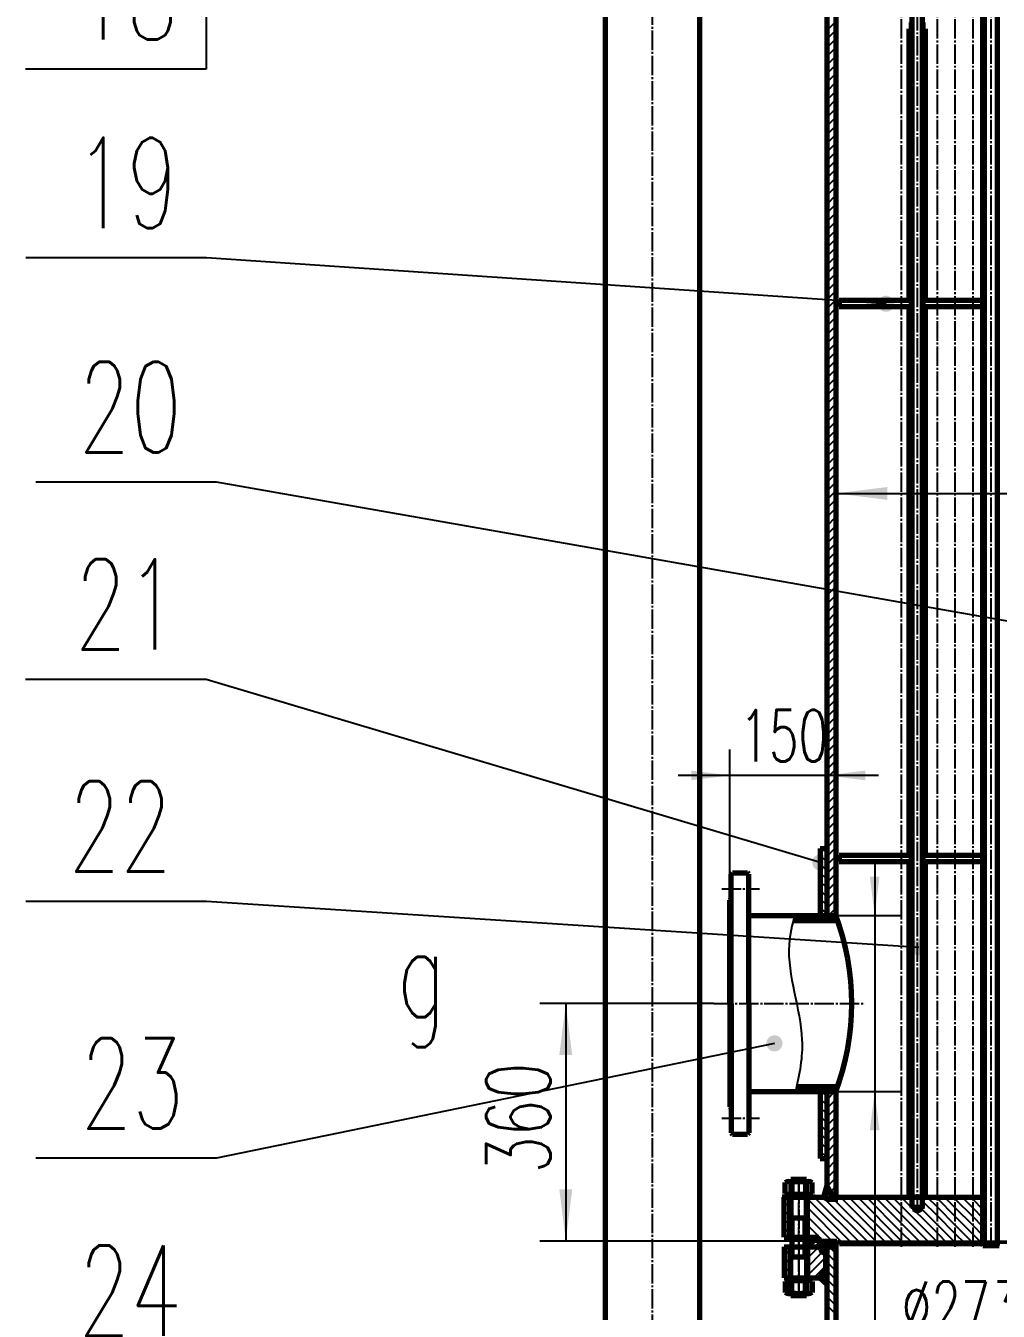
# Model space of a CAD drawing. Header units: millimetres. Extents: x -5940 to 5940, y -8410 to 8410.
# Drawn here: x -5009 to -3502, y 1724 to 3716 of the extents above; entities that cross this region are included whole.
import ezdxf

# ---------------------------------------------------------------- set-up
doc = ezdxf.new("R2010")
doc.units = ezdxf.units.MM
doc.linetypes.add('EB_DASHDOT', pattern=[39, 30, -3, 3, -3])
for name, color, linetype, lineweight in [('CAXA0', 7, 'Continuous', 70), ('CAXA1', 1, 'EB_DASHDOT', 25), ('CAXA3', 4, 'Continuous', 25), ('CAXA4', 3, 'Continuous', 25), ('CAXA5', 51, 'Continuous', 25)]:
    doc.layers.add(name, color=color, linetype=linetype, lineweight=lineweight)
doc.styles.add('机械', font='txt', dxfattribs={"width": 0.667, "bigfont": 'gbcbig.shx'})
doc.dimstyles.new('机械(4)', dxfattribs={"dimscale": 20, "dimtxt": 4, "dimasz": 3, "dimexe": 2, "dimexo": 0, "dimtad": 1, "dimdec": 1, "dimdsep": 46, "dimtxsty": '机械', "dimcen": 0, "dimdle": 4, "dimclrd": 256, "dimclre": 256, "dimclrt": 3, "dimaunit": 1, "dimazin": 2, "dimtfac": 1, "dimtdec": 3, "dimtmove": 0, "dimatfit": 3, "dimfxl": 0, "dimtolj": 1, "dimtzin": 0, "dimarcsym": 0})
doc.dimstyles.new('机械(5)', dxfattribs={"dimscale": 20, "dimtxt": 5, "dimasz": 4, "dimexe": 2, "dimexo": 0, "dimtad": 1, "dimdec": 1, "dimdsep": 46, "dimtxsty": '机械', "dimcen": 0, "dimdle": 5, "dimclrd": 256, "dimclre": 256, "dimclrt": 3, "dimazin": 2, "dimtfac": 1, "dimtdec": 3, "dimtmove": 0, "dimatfit": 3, "dimfxl": 0, "dimtolj": 1, "dimtzin": 0, "dimarcsym": 0})

# ---------------------------------------------------------------- blocks, each defined once
blk = doc.blocks.new('CAXBLOCK180')
at = {"layer": 'CAXA0', "color": 0, "linetype": 'Continuous', "lineweight": 25}
for p, q in [((-3781.5, 1831.5), (-3780, 1833)), ((-3778.8, 1830), (-3775.8, 1833)), ((-3774.5, 1830), (-3771.5, 1833)), ((-3770.3, 1830), (-3767.3, 1833)), ((-3766.1, 1830), (-3763.1, 1833)), ((-3761.8, 1830), (-3758.8, 1833)), ((-3757.6, 1830), (-3754.6, 1833)), ((-3753.3, 1830), (-3752, 1831.4))]:
    blk.add_line(p, q, dxfattribs=at)
blk = doc.blocks.new('CAXBLOCK181')
at = {"layer": 'CAXA0', "color": 0, "linetype": 'Continuous', "lineweight": 25}
for p, q in [((-3777.4, 1830), (-3780.4, 1833)), ((-3773.1, 1830), (-3776.1, 1833)), ((-3768.9, 1830), (-3771.9, 1833)), ((-3764.6, 1830), (-3767.6, 1833)), ((-3760.4, 1830), (-3763.4, 1833)), ((-3756.1, 1830), (-3759.1, 1833)), ((-3752, 1830), (-3754.9, 1833))]:
    blk.add_line(p, q, dxfattribs=at)
blk = doc.blocks.new('CAXBLOCK182')
at = {"layer": 'CAXA0', "color": 0, "linetype": 'Continuous', "lineweight": 25}
for p, q in [((-3767.5, 1769.2), (-3777.4, 1779.2)), ((-3767.5, 1773.4), (-3776.3, 1782.2)), ((-3767.5, 1777.7), (-3774.2, 1784.4)), ((-3767.5, 1781.9), (-3771.3, 1785.8))]:
    blk.add_line(p, q, dxfattribs=at)
blk = doc.blocks.new('CAXBLOCK183')
at = {"layer": 'CAXA0', "color": 0, "linetype": 'Continuous', "lineweight": 25}
for p, q in [((-3777.9, 1775.7), (-3767.6, 1786)), ((-3776.9, 1781), (-3772.5, 1785.4)), ((-3775.7, 1773.6), (-3767.5, 1781.9)), ((-3773.5, 1771.6), (-3767.5, 1777.7)), ((-3771.3, 1769.6), (-3767.5, 1773.4)), ((-3769.1, 1767.5), (-3767.5, 1769.2))]:
    blk.add_line(p, q, dxfattribs=at)
blk = doc.blocks.new('CAXBLOCK184')
at = {"layer": 'CAXA0', "color": 0, "linetype": 'Continuous', "lineweight": 25}
for p, q in [((-3775.2, 1824), (-3777.6, 1821.6)), ((-3777.2, 1824), (-3767.5, 1814.3)), ((-3777, 1819.3), (-3772.1, 1814.4)), ((-3770.7, 1824), (-3776.5, 1818.2)), ((-3767.5, 1822.7), (-3774.5, 1815.7)), ((-3772.7, 1824), (-3767.5, 1818.7)), ((-3767.5, 1818.3), (-3771.5, 1814.2)), ((-3768.2, 1824), (-3767.5, 1823.2))]:
    blk.add_line(p, q, dxfattribs=at)
blk = doc.blocks.new('CAXBLOCK185')
at = {"layer": 'CAXA0', "color": 0, "linetype": 'Continuous', "lineweight": 25}
for p, q in [((-3757.2, 1824), (-3757.9, 1823.3)), ((-3753.5, 1823.3), (-3755.9, 1820.9)), ((-3754.7, 1824), (-3753.5, 1822.7)), ((-3754.5, 1819.2), (-3753.5, 1818.2)), ((-3753.5, 1818.8), (-3753.8, 1818.4))]:
    blk.add_line(p, q, dxfattribs=at)
blk = doc.blocks.new('CAXBLOCK186')
at = {"layer": 'CAXA0', "color": 0, "linetype": 'Continuous', "lineweight": 25}
for p, q in [((-3796.3, 1825.1), (-3795.2, 1824)), ((-3794.1, 1827.4), (-3791.5, 1824.8)), ((-3791.5, 1825.7), (-3793.2, 1824)), ((-3791.8, 1829.6), (-3791.5, 1829.3))]:
    blk.add_line(p, q, dxfattribs=at)
blk = doc.blocks.new('CAXBLOCK188', base_point=(-3811, 1928.2))
at = {"layer": 'CAXA0'}
for p, q in [((-3799, 1928.2), (-3823, 1928.2)), ((-3823, 1928.2), (-3823, 1868.2)), ((-3799, 1868.2), (-3799, 1928.2)), ((-3799, 1868.2), (-3823, 1868.2)), ((-3823, 1868.2), (-3821.2, 1865.1)), ((-3799, 1868.2), (-3800.8, 1865.1)), ((-3823, 1808.2), (-3821.2, 1811.3)), ((-3799, 1808.2), (-3823, 1808.2)), ((-3823, 1748.2), (-3823, 1808.2)), ((-3799, 1808.2), (-3800.8, 1811.3)), ((-3799, 1808.2), (-3799, 1748.2)), ((-3799, 1748.2), (-3823, 1748.2))]:
    blk.add_line(p, q, dxfattribs=at)
at = {"layer": 'CAXA0', "linetype": 'Continuous', "lineweight": 25}
for p, q in [((-3821.2, 1865.1), (-3821.2, 1928.2)), ((-3800.8, 1865.1), (-3800.8, 1928.2)), ((-3821.2, 1811.3), (-3821.2, 1748.2)), ((-3800.8, 1811.3), (-3800.8, 1748.2))]:
    blk.add_line(p, q, dxfattribs=at)
at = {"layer": 'CAXA0', "linetype": 'Continuous', "lineweight": 70}
for p, q in [((-3821.2, 1811.3), (-3821.2, 1865.1)), ((-3800.8, 1811.3), (-3800.8, 1865.1))]:
    blk.add_line(p, q, dxfattribs=at)
at = {"layer": 'CAXA1', "linetype": 'EB_DASHDOT', "lineweight": 25}
blk.add_line((-3811, 1746.2), (-3811, 1930.2), dxfattribs=at)
blk = doc.blocks.new('CAXBLOCK189', base_point=(-3811, 1901))
at = {"layer": 'CAXA0'}
for p, q in [((-3789, 1905), (-3833, 1905)), ((-3833, 1905), (-3833, 1901)), ((-3833, 1901), (-3789, 1901)), ((-3789, 1901), (-3789, 1905))]:
    blk.add_line(p, q, dxfattribs=at)
at = {"layer": 'CAXA1', "color": 1, "linetype": 'EB_DASHDOT', "lineweight": 25}
blk.add_line((-3811, 1898), (-3811, 1908), dxfattribs=at)
blk = doc.blocks.new('CAXBLOCK190', base_point=(-3811, 1905))
at = {"layer": 'CAXA0'}
for p, q in [((-3831.7, 1906.5), (-3831.7, 1923.7)), ((-3826.6, 1925.2), (-3795.4, 1925.2)), ((-3821.4, 1923.7), (-3821.4, 1906.5)), ((-3800.6, 1923.7), (-3800.6, 1906.5)), ((-3790.2, 1906.5), (-3790.2, 1923.7)), ((-3826.6, 1905), (-3795.4, 1905))]:
    blk.add_line(p, q, dxfattribs=at)
for centre, radius, start, end in [((-3826.6, 1915.6), 9.57, 57.1328, 122.8672), ((-3811, 1889.2), 36, 73.2213, 106.7787), ((-3795.4, 1915.6), 9.57, 57.1328, 122.8672), ((-3826.6, 1914.6), 9.57, 237.1328, 302.8672), ((-3811, 1941), 36, 253.2213, 286.7787), ((-3795.4, 1914.6), 9.57, 237.1328, 302.8672)]:
    blk.add_arc(centre, radius, start, end, dxfattribs=at)
at = {"layer": 'CAXA1', "linetype": 'EB_DASHDOT', "lineweight": 25}
blk.add_line((-3811, 1903.5), (-3811, 1928.2), dxfattribs=at)
blk = doc.blocks.new('CAXBLOCK191', base_point=(-3811, 1772))
at = {"layer": 'CAXA0'}
for p, q in [((-3831.7, 1770.5), (-3831.7, 1753.3)), ((-3826.6, 1772), (-3795.4, 1772)), ((-3821.4, 1753.3), (-3821.4, 1770.5)), ((-3800.6, 1753.3), (-3800.6, 1770.5)), ((-3790.2, 1770.5), (-3790.2, 1753.3)), ((-3826.6, 1751.8), (-3795.4, 1751.8))]:
    blk.add_line(p, q, dxfattribs=at)
for centre, radius, start, end in [((-3826.6, 1762.4), 9.57, 57.1328, 122.8672), ((-3826.6, 1761.4), 9.57, 237.1328, 302.8672), ((-3811, 1736), 36, 73.2213, 106.7787), ((-3811, 1787.8), 36, 253.2213, 286.7787), ((-3795.4, 1762.4), 9.57, 57.1328, 122.8672), ((-3795.4, 1761.4), 9.57, 237.1328, 302.8672)]:
    blk.add_arc(centre, radius, start, end, dxfattribs=at)
at = {"layer": 'CAXA1', "linetype": 'EB_DASHDOT', "lineweight": 25}
blk.add_line((-3811, 1773.5), (-3811, 1748.8), dxfattribs=at)
blk = doc.blocks.new('CAXBLOCK197')
at = {"layer": 'CAXA0', "color": 0, "linetype": 'Continuous', "lineweight": 25}
for p, q in [((-3833.5, 1810.6), (-3824.5, 1819.6)), ((-3797.5, 1806.2), (-3779.7, 1824)), ((-3797.5, 1819.7), (-3793.2, 1824)), ((-3797.5, 1792.7), (-3774.5, 1815.7)), ((-3833.5, 1797.2), (-3824.5, 1806.2)), ((-3797.5, 1779.3), (-3769.5, 1807.3)), ((-3787.3, 1776), (-3769.5, 1793.8)), ((-3833.5, 1783.7), (-3824.5, 1792.7)), ((-3827.7, 1776), (-3824.5, 1779.2))]:
    blk.add_line(p, q, dxfattribs=at)
blk = doc.blocks.new('CAXBLOCK199')
at = {"layer": 'CAXA0', "color": 0, "linetype": 'Continuous', "lineweight": 25}
for p, q in [((-3770, 1910), (-3765.2, 1914.8)), ((-3759.6, 1905.2), (-3768.8, 1914.3)), ((-3768.2, 1916.3), (-3766.8, 1917.7)), ((-3765.8, 1915.8), (-3767.7, 1917.8)), ((-3771.9, 1903.6), (-3763.5, 1912)), ((-3765.9, 1898), (-3771.8, 1903.9)), ((-3771, 1900), (-3761.9, 1909.1)), ((-3761.4, 1898), (-3770.8, 1907.4)), ((-3756.9, 1898), (-3769.8, 1910.9)), ((-3768.2, 1898.4), (-3760.3, 1906.3)), ((-3764.1, 1898), (-3758.6, 1903.4)), ((-3759.6, 1898), (-3757, 1900.6))]:
    blk.add_line(p, q, dxfattribs=at)
blk = doc.blocks.new('CAXBLOCK204')
at = {"layer": 'CAXA0', "color": 0, "linetype": 'Continuous', "lineweight": 25}
for p, q in [((-3791.5, 1832.4), (-3787.9, 1836)), ((-3791.5, 1825.7), (-3781.5, 1835.7)), ((-3786.4, 1824), (-3780.4, 1830)), ((-3779.7, 1824), (-3773.7, 1830)), ((-3773, 1824), (-3767, 1830)), ((-3766.2, 1824), (-3760.2, 1830)), ((-3759.5, 1824), (-3753.5, 1830))]:
    blk.add_line(p, q, dxfattribs=at)
blk = doc.blocks.new('CAXBLOCK205')
at = {"layer": 'CAXA0', "color": 0, "linetype": 'Continuous', "lineweight": 25}
for p, q in [((-3757.2, 1824), (-3757.9, 1823.3)), ((-3753.5, 1823.3), (-3755.9, 1820.9)), ((-3754.7, 1824), (-3753.5, 1822.7)), ((-3754.5, 1819.2), (-3753.5, 1818.2)), ((-3753.5, 1818.8), (-3753.8, 1818.4))]:
    blk.add_line(p, q, dxfattribs=at)
blk = doc.blocks.new('CAXBLOCK206')
at = {"layer": 'CAXA0', "color": 0, "linetype": 'Continuous', "lineweight": 25}
for p, q in [((-3775.2, 1824), (-3777.6, 1821.6)), ((-3777.2, 1824), (-3767.5, 1814.3)), ((-3777, 1819.3), (-3772.1, 1814.4)), ((-3770.7, 1824), (-3776.5, 1818.2)), ((-3767.5, 1822.7), (-3774.5, 1815.7)), ((-3772.7, 1824), (-3767.5, 1818.7)), ((-3767.5, 1818.3), (-3771.5, 1814.2)), ((-3768.2, 1824), (-3767.5, 1823.2))]:
    blk.add_line(p, q, dxfattribs=at)
blk = doc.blocks.new('CAXBLOCK207')
at = {"layer": 'CAXA0', "color": 0, "linetype": 'Continuous', "lineweight": 25}
for p, q in [((-3796.3, 1825.1), (-3795.2, 1824)), ((-3794.1, 1827.4), (-3791.5, 1824.8)), ((-3791.5, 1825.7), (-3793.2, 1824)), ((-3791.8, 1829.6), (-3791.5, 1829.3))]:
    blk.add_line(p, q, dxfattribs=at)
blk = doc.blocks.new('CAXBLOCK213')
at = {"layer": 'CAXA0', "color": 0, "linetype": 'Continuous', "lineweight": 25}
for p, q in [((-3824.5, 1884.7), (-3833.5, 1893.7)), ((-3824.5, 1898.2), (-3827.2, 1901)), ((-3728.3, 1829), (-3797.5, 1898.1)), ((-3714.8, 1829), (-3786.8, 1901)), ((-3701.4, 1829), (-3773.4, 1901)), ((-3687.9, 1829), (-3756.9, 1898)), ((-3674.4, 1829), (-3746.4, 1901)), ((-3661, 1829), (-3733, 1901)), ((-3651.4, 1832.9), (-3719.5, 1901)), ((-3651.4, 1846.4), (-3706, 1901)), ((-3651.4, 1859.9), (-3692.5, 1901)), ((-3651.4, 1873.3), (-3679.1, 1901)), ((-3651.4, 1886.8), (-3665.6, 1901)), ((-3651.4, 1900.3), (-3652.1, 1901)), ((-3596, 1844.9), (-3651.4, 1900.3)), ((-3635, 1897.3), (-3638.7, 1901)), ((-3596, 1871.8), (-3619, 1894.8)), ((-3596, 1885.3), (-3611.7, 1901)), ((-3596, 1898.7), (-3598.3, 1901)), ((-3568.3, 1871), (-3596, 1898.7)), ((-3568.3, 1884.5), (-3584.8, 1901)), ((-3568.3, 1898), (-3571.3, 1901)), ((-3540.6, 1870.3), (-3568.3, 1898)), ((-3540.6, 1883.7), (-3557.8, 1901)), ((-3540.6, 1897.2), (-3544.4, 1901)), ((-3525.4, 1882), (-3540.6, 1897.2)), ((-3525.4, 1895.5), (-3530.9, 1901)), ((-3824.5, 1871.3), (-3833.5, 1880.3)), ((-3741.8, 1829), (-3797.5, 1884.7)), ((-3596, 1831.4), (-3651.4, 1886.8)), ((-3607.1, 1829), (-3651.4, 1873.3)), ((-3596, 1858.3), (-3620.5, 1882.8)), ((-3568.3, 1857.6), (-3596, 1885.3)), ((-3540.6, 1856.8), (-3568.3, 1884.5)), ((-3525.4, 1868.5), (-3540.6, 1883.7)), ((-3824.5, 1857.8), (-3833.5, 1866.8)), ((-3824.5, 1844.3), (-3833.5, 1853.3)), ((-3759.2, 1833), (-3797.5, 1871.2)), ((-3772.7, 1833), (-3797.5, 1857.7)), ((-3620.5, 1829), (-3651.4, 1859.9)), ((-3568.3, 1844.1), (-3596, 1871.8)), ((-3568.3, 1830.6), (-3596, 1858.3)), ((-3540.6, 1843.3), (-3568.3, 1871)), ((-3540.6, 1829.8), (-3568.3, 1857.6)), ((-3525.4, 1855), (-3540.6, 1870.3)), ((-3525.4, 1841.6), (-3540.6, 1856.8)), ((-3832.6, 1839), (-3833.5, 1839.8)), ((-3792.2, 1839), (-3797.5, 1844.3)), ((-3634, 1829), (-3651.4, 1846.4)), ((-3647.5, 1829), (-3651.4, 1832.9)), ((-3580.1, 1829), (-3596, 1844.9)), ((-3553.2, 1829), (-3568.3, 1844.1)), ((-3527.1, 1829.8), (-3540.6, 1843.3)), ((-3593.6, 1829), (-3596, 1831.4)), ((-3566.7, 1829), (-3568.3, 1830.6)), ((-3539.7, 1829), (-3540.6, 1829.8))]:
    blk.add_line(p, q, dxfattribs=at)
blk = doc.blocks.new('CAXBLOCK266')
at = {"layer": 'CAXA0', "color": 0, "linetype": 'Continuous', "lineweight": 25}
for p, q in [((-3753.5, 1800.3), (-3767.5, 1814.3)), ((-3753.5, 1813.7), (-3763.7, 1824)), ((-3753.5, 1786.8), (-3767.5, 1800.8)), ((-3753.5, 1773.3), (-3767.5, 1787.3)), ((-3753.5, 1759.8), (-3767.5, 1773.8)), ((-3753.5, 1746.4), (-3767.5, 1760.4)), ((-3753.5, 1732.9), (-3767.5, 1746.9)), ((-3753.5, 1719.4), (-3767.5, 1733.4))]:
    blk.add_line(p, q, dxfattribs=at)
blk = doc.blocks.new('*D361')
at = {"layer": 'CAXA4', "linetype": 'Continuous', "lineweight": 25}
for points in [[(-3753.5, 2991.3), (-3673.5, 2981.3), (-3673.5, 3001.3)], [(-2253.5, 2991.3), (-2333.5, 2981.3), (-2333.5, 3001.3)]]:
    blk.add_hatch(color=131, dxfattribs=at).paths.add_polyline_path(points, flags=0)
at = {"layer": 'CAXA4', "color": 131, "linetype": 'Continuous', "lineweight": 25}
for p, q in [((-3753.5, 5951), (-3753.5, 2951.3)), ((-2253.5, 5504.5), (-2253.5, 2951.3)), ((-3753.5, 2991.3), (-2253.5, 2991.3))]:
    blk.add_line(p, q, dxfattribs=at)
at = {"layer": 'CAXA4', "color": 3, "linetype": 'Continuous', "lineweight": 25, "insert": (-3139.6, 3116.7), "char_height": 100, "attachment_point": 1, "style": '机械'}
blk.add_mtext('{%%C}1500', dxfattribs=at)
blk = doc.blocks.new('CAXBLOCK279', base_point=(-4993.4, 3008.8))
at = {"layer": 'CAXA0', "color": 131, "linetype": 'Continuous', "lineweight": 25}
for p, q in [((-4713.4, 3008.8), (-4993.4, 3008.8)), ((-2373.7, 2597.9), (-4713.4, 3008.8))]:
    blk.add_line(p, q, dxfattribs=at)
at = {"layer": 'CAXA0', "color": 3, "linetype": 'Continuous', "lineweight": 25, "insert": (-4927.1, 3195), "char_height": 140, "attachment_point": 1, "style": '机械'}
blk.add_mtext('20', dxfattribs=at)
blk = doc.blocks.new('CAXBLOCK278', base_point=(-2373.7, 2597.9))
at = {"layer": 'CAXA0', "color": 0}
blk.add_blockref('CAXBLOCK279', (-4993.4, 3008.8), dxfattribs=at)
blk = doc.blocks.new('CAXBLOCK281')
at = {"layer": 'CAXA0', "color": 0, "linetype": 'Continuous', "lineweight": 25}
for p, q in [((-3767.5, 2420.4), (-3777.5, 2430.4)), ((-3767.5, 2433.9), (-3774.6, 2441)), ((-3767.5, 2407), (-3777.5, 2417)), ((-3767.5, 2393.5), (-3777.5, 2403.5)), ((-3767.5, 2380), (-3777.5, 2390)), ((-3767.5, 2366.5), (-3777.5, 2376.5)), ((-3767.5, 2353.1), (-3777.5, 2363.1)), ((-3767.5, 2339.6), (-3777.5, 2349.6)), ((-3767.5, 2043.3), (-3777.5, 2053.3)), ((-3767.5, 2056.7), (-3775.2, 2064.5)), ((-3767.5, 2029.8), (-3777.5, 2039.8)), ((-3767.5, 2016.3), (-3777.5, 2026.3)), ((-3767.5, 2002.8), (-3777.5, 2012.8)), ((-3767.5, 1989.4), (-3777.5, 1999.4)), ((-3767.5, 1975.9), (-3777.5, 1985.9)), ((-3767.5, 1962.4), (-3777.5, 1972.4))]:
    blk.add_line(p, q, dxfattribs=at)
blk = doc.blocks.new('CAXBLOCK282')
at = {"layer": 'CAXA0', "color": 0, "linetype": 'Continuous', "lineweight": 25}
for p, q in [((-3811.2, 2329.5), (-3817.4, 2335.7)), ((-3797.8, 2329.5), (-3805.8, 2337.5)), ((-3784.3, 2329.5), (-3792.3, 2337.5)), ((-3770.8, 2329.5), (-3778.8, 2337.5)), ((-3757.3, 2329.5), (-3765.3, 2337.5)), ((-3802.2, 2064.5), (-3810.2, 2072.5)), ((-3788.7, 2064.5), (-3796.7, 2072.5)), ((-3775.2, 2064.5), (-3783.2, 2072.5)), ((-3761.8, 2064.5), (-3769.8, 2072.5)), ((-3752.1, 2068.3), (-3756.3, 2072.5)), ((-3815.6, 2064.5), (-3816, 2064.9))]:
    blk.add_line(p, q, dxfattribs=at)
blk = doc.blocks.new('CAXBLOCK284')
at = {"layer": 'CAXA0', "color": 0, "linetype": 'Continuous', "lineweight": 25}
for p, q in [((-3767.5, 3708.6), (-3753.5, 3722.6)), ((-3767.5, 3695.1), (-3753.5, 3709.1)), ((-3767.5, 3681.7), (-3753.5, 3695.7)), ((-3767.5, 3668.2), (-3753.5, 3682.2)), ((-3767.5, 3654.7), (-3753.5, 3668.7)), ((-3767.5, 3641.2), (-3753.5, 3655.2)), ((-3767.5, 3627.8), (-3753.5, 3641.8)), ((-3767.5, 3614.3), (-3753.5, 3628.3)), ((-3767.5, 3600.8), (-3753.5, 3614.8)), ((-3767.5, 3587.4), (-3753.5, 3601.4)), ((-3767.5, 3573.9), (-3753.5, 3587.9)), ((-3767.5, 3560.4), (-3753.5, 3574.4)), ((-3767.5, 3547), (-3753.5, 3561)), ((-3767.5, 3533.5), (-3753.5, 3547.5)), ((-3767.5, 3520), (-3753.5, 3534)), ((-3767.5, 3506.5), (-3753.5, 3520.5)), ((-3767.5, 3493.1), (-3753.5, 3507.1)), ((-3767.5, 3479.6), (-3753.5, 3493.6)), ((-3767.5, 3466.1), (-3753.5, 3480.1)), ((-3767.5, 3452.7), (-3753.5, 3466.7)), ((-3767.5, 3439.2), (-3753.5, 3453.2)), ((-3767.5, 3425.7), (-3753.5, 3439.7)), ((-3767.5, 3412.3), (-3753.5, 3426.3)), ((-3767.5, 3398.8), (-3753.5, 3412.8)), ((-3767.5, 3385.3), (-3753.5, 3399.3)), ((-3767.5, 3371.8), (-3753.5, 3385.8)), ((-3767.5, 3358.4), (-3753.5, 3372.4)), ((-3767.5, 3344.9), (-3753.5, 3358.9)), ((-3767.5, 3331.4), (-3753.5, 3345.4)), ((-3767.5, 3318), (-3753.5, 3332)), ((-3767.5, 3304.5), (-3753.5, 3318.5)), ((-3767.5, 3291), (-3753.5, 3305)), ((-3767.5, 3277.5), (-3753.5, 3291.5)), ((-3767.5, 3264.1), (-3753.5, 3278.1)), ((-3767.5, 3250.6), (-3753.5, 3264.6)), ((-3767.5, 3237.1), (-3753.5, 3251.1)), ((-3767.5, 3223.7), (-3753.5, 3237.7)), ((-3767.5, 3210.2), (-3753.5, 3224.2)), ((-3767.5, 3196.7), (-3753.5, 3210.7)), ((-3767.5, 3183.3), (-3753.5, 3197.3)), ((-3767.5, 3169.8), (-3753.5, 3183.8)), ((-3767.5, 3156.3), (-3753.5, 3170.3)), ((-3767.5, 3142.8), (-3753.5, 3156.8)), ((-3767.5, 3129.4), (-3753.5, 3143.4)), ((-3767.5, 3115.9), (-3753.5, 3129.9)), ((-3767.5, 3102.4), (-3753.5, 3116.4)), ((-3767.5, 3089), (-3753.5, 3103)), ((-3767.5, 3075.5), (-3753.5, 3089.5)), ((-3767.5, 3062), (-3753.5, 3076)), ((-3767.5, 3048.6), (-3753.5, 3062.6)), ((-3767.5, 3035.1), (-3753.5, 3049.1)), ((-3767.5, 3021.6), (-3753.5, 3035.6)), ((-3767.5, 3008.1), (-3753.5, 3022.1)), ((-3767.5, 2994.7), (-3753.5, 3008.7)), ((-3767.5, 2981.2), (-3753.5, 2995.2)), ((-3767.5, 2967.7), (-3753.5, 2981.7)), ((-3767.5, 2954.3), (-3753.5, 2968.3)), ((-3767.5, 2940.8), (-3753.5, 2954.8)), ((-3767.5, 2927.3), (-3753.5, 2941.3)), ((-3767.5, 2913.8), (-3753.5, 2927.8)), ((-3767.5, 2900.4), (-3753.5, 2914.4)), ((-3767.5, 2886.9), (-3753.5, 2900.9)), ((-3767.5, 2873.4), (-3753.5, 2887.4)), ((-3767.5, 2860), (-3753.5, 2874)), ((-3767.5, 2846.5), (-3753.5, 2860.5)), ((-3767.5, 2833), (-3753.5, 2847)), ((-3767.5, 2819.6), (-3753.5, 2833.6)), ((-3767.5, 2806.1), (-3753.5, 2820.1)), ((-3767.5, 2792.6), (-3753.5, 2806.6)), ((-3767.5, 2779.1), (-3753.5, 2793.1)), ((-3767.5, 2765.7), (-3753.5, 2779.7)), ((-3767.5, 2752.2), (-3753.5, 2766.2)), ((-3767.5, 2738.7), (-3753.5, 2752.7)), ((-3767.5, 2725.3), (-3753.5, 2739.3)), ((-3767.5, 2711.8), (-3753.5, 2725.8)), ((-3767.5, 2698.3), (-3753.5, 2712.3)), ((-3767.5, 2684.8), (-3753.5, 2698.8)), ((-3767.5, 2671.4), (-3753.5, 2685.4)), ((-3767.5, 2657.9), (-3753.5, 2671.9)), ((-3767.5, 2644.4), (-3753.5, 2658.4)), ((-3767.5, 2631), (-3753.5, 2645)), ((-3767.5, 2617.5), (-3753.5, 2631.5)), ((-3767.5, 2604), (-3753.5, 2618)), ((-3767.5, 2590.6), (-3753.5, 2604.6)), ((-3767.5, 2577.1), (-3753.5, 2591.1)), ((-3767.5, 2563.6), (-3753.5, 2577.6)), ((-3767.5, 2550.1), (-3753.5, 2564.1)), ((-3767.5, 2536.7), (-3753.5, 2550.7)), ((-3767.5, 2523.2), (-3753.5, 2537.2)), ((-3767.5, 2509.7), (-3753.5, 2523.7)), ((-3767.5, 2496.3), (-3753.5, 2510.3)), ((-3767.5, 2482.8), (-3753.5, 2496.8)), ((-3767.5, 2469.3), (-3753.5, 2483.3)), ((-3767.5, 2455.9), (-3753.5, 2469.9)), ((-3767.5, 2442.4), (-3753.5, 2456.4)), ((-3767.5, 2428.9), (-3753.5, 2442.9)), ((-3767.5, 2415.4), (-3753.5, 2429.4)), ((-3767.5, 2402), (-3753.5, 2416)), ((-3767.5, 2388.5), (-3753.5, 2402.5)), ((-3767.5, 2375), (-3753.5, 2389)), ((-3767.5, 2361.6), (-3753.5, 2375.6)), ((-3767.5, 2348.1), (-3753.5, 2362.1)), ((-3764.6, 2337.5), (-3753.5, 2348.6)), ((-3767.5, 2051.7), (-3754.7, 2064.5)), ((-3767.5, 2038.3), (-3753.5, 2052.3)), ((-3767.5, 2024.8), (-3753.5, 2038.8)), ((-3767.5, 2011.3), (-3753.5, 2025.3)), ((-3767.5, 1997.9), (-3753.5, 2011.9)), ((-3767.5, 1984.4), (-3753.5, 1998.4)), ((-3767.5, 1970.9), (-3753.5, 1984.9)), ((-3767.5, 1957.4), (-3753.5, 1971.4)), ((-3767.5, 1944), (-3753.5, 1958)), ((-3767.5, 1930.5), (-3753.5, 1944.5)), ((-3766.8, 1917.7), (-3753.5, 1931)), ((-3761.9, 1909.1), (-3753.5, 1917.6)), ((-3757, 1900.6), (-3753.5, 1904.1))]:
    blk.add_line(p, q, dxfattribs=at)
blk = doc.blocks.new('CAXBLOCK287', base_point=(-4993.4, 1961.1))
at = {"layer": 'CAXA0', "linetype": 'Continuous', "lineweight": 25}
blk.add_hatch(color=131, dxfattribs=at).paths.add_polyline_path([(-3836, 2139.1), (-3836.1, 2141.1), (-3836.6, 2143), (-3837.4, 2144.8), (-3838.4, 2146.5), (-3839.7, 2148), (-3841.1, 2149.3), (-3842.8, 2150.3), (-3844.6, 2151), (-3846.5, 2151.5), (-3848.5, 2151.6), (-3850.4, 2151.5), (-3852.4, 2151), (-3854.2, 2150.3), (-3855.8, 2149.3), (-3857.3, 2148), (-3858.6, 2146.5), (-3859.6, 2144.8), (-3860.4, 2143), (-3860.8, 2141.1), (-3861, 2139.1), (-3860.8, 2137.2), (-3860.4, 2135.3), (-3859.6, 2133.5), (-3858.6, 2131.8), (-3857.3, 2130.3), (-3855.8, 2129), (-3854.2, 2128), (-3852.4, 2127.3), (-3850.4, 2126.8), (-3848.5, 2126.6), (-3846.5, 2126.8), (-3844.6, 2127.3), (-3842.8, 2128), (-3841.1, 2129), (-3839.7, 2130.3), (-3838.4, 2131.8), (-3837.4, 2133.5), (-3836.6, 2135.3), (-3836.1, 2137.2)], flags=0)
at = {"layer": 'CAXA0', "color": 131, "linetype": 'Continuous', "lineweight": 25}
for p, q in [((-3848.5, 2139.1), (-4713.4, 1961.1)), ((-4713.4, 1961.1), (-4993.4, 1961.1))]:
    blk.add_line(p, q, dxfattribs=at)
at = {"layer": 'CAXA0', "color": 3, "linetype": 'Continuous', "lineweight": 25, "insert": (-4923.8, 2147.2), "char_height": 140, "attachment_point": 1, "style": '机械'}
blk.add_mtext('23', dxfattribs=at)
blk = doc.blocks.new('CAXBLOCK286', base_point=(-3848.5, 2139.1))
at = {"layer": 'CAXA0', "color": 0}
blk.add_blockref('CAXBLOCK287', (-4993.4, 1961.1), dxfattribs=at)
blk = doc.blocks.new('CAXBLOCK289', base_point=(-4993.4, 1639.9))
at = {"layer": 'CAXA0', "linetype": 'Continuous', "lineweight": 25}
blk.add_hatch(color=131, dxfattribs=at).paths.add_polyline_path([(-3713.7, 1423.2), (-3713.9, 1425.1), (-3714.3, 1427), (-3715.1, 1428.8), (-3716.1, 1430.5), (-3717.4, 1432), (-3718.9, 1433.3), (-3720.6, 1434.3), (-3722.4, 1435), (-3724.3, 1435.5), (-3726.2, 1435.7), (-3728.2, 1435.5), (-3730.1, 1435), (-3731.9, 1434.3), (-3733.6, 1433.3), (-3735.1, 1432), (-3736.3, 1430.5), (-3737.4, 1428.8), (-3738.1, 1427), (-3738.6, 1425.1), (-3738.7, 1423.2), (-3738.6, 1421.2), (-3738.1, 1419.3), (-3737.4, 1417.5), (-3736.3, 1415.8), (-3735.1, 1414.3), (-3733.6, 1413), (-3731.9, 1412), (-3730.1, 1411.3), (-3728.2, 1410.8), (-3726.2, 1410.7), (-3724.3, 1410.8), (-3722.4, 1411.3), (-3720.6, 1412), (-3718.9, 1413), (-3717.4, 1414.3), (-3716.1, 1415.8), (-3715.1, 1417.5), (-3714.3, 1419.3), (-3713.9, 1421.2)], flags=0)
at = {"layer": 'CAXA0', "color": 131, "linetype": 'Continuous', "lineweight": 25}
for p, q in [((-4713.4, 1639.9), (-4993.4, 1639.9)), ((-3726.2, 1423.2), (-4713.4, 1639.9))]:
    blk.add_line(p, q, dxfattribs=at)
at = {"layer": 'CAXA0', "color": 3, "linetype": 'Continuous', "lineweight": 25, "insert": (-4927.1, 1826.1), "char_height": 140, "attachment_point": 1, "style": '机械'}
blk.add_mtext('24', dxfattribs=at)
blk = doc.blocks.new('CAXBLOCK288', base_point=(-3726.2, 1423.2))
at = {"layer": 'CAXA0', "color": 0, "linetype": 'Continuous', "lineweight": 70}
blk.add_blockref('CAXBLOCK289', (-4993.4, 1639.9), dxfattribs=at)
blk = doc.blocks.new('CAXBLOCK291', base_point=(-5008.9, 2359.2))
at = {"layer": 'CAXA0', "linetype": 'Continuous', "lineweight": 25}
blk.add_hatch(color=131, dxfattribs=at).paths.add_polyline_path([(-3612.1, 2287.9), (-3612.2, 2289.8), (-3612.7, 2291.7), (-3613.4, 2293.5), (-3614.5, 2295.2), (-3615.7, 2296.7), (-3617.2, 2298), (-3618.9, 2299), (-3620.7, 2299.8), (-3622.6, 2300.2), (-3624.6, 2300.4), (-3626.5, 2300.2), (-3628.4, 2299.8), (-3630.3, 2299), (-3631.9, 2298), (-3633.4, 2296.7), (-3634.7, 2295.2), (-3635.7, 2293.5), (-3636.5, 2291.7), (-3636.9, 2289.8), (-3637.1, 2287.9), (-3636.9, 2285.9), (-3636.5, 2284), (-3635.7, 2282.2), (-3634.7, 2280.5), (-3633.4, 2279), (-3631.9, 2277.8), (-3630.3, 2276.7), (-3628.4, 2276), (-3626.5, 2275.5), (-3624.6, 2275.4), (-3622.6, 2275.5), (-3620.7, 2276), (-3618.9, 2276.7), (-3617.2, 2277.8), (-3615.7, 2279), (-3614.5, 2280.5), (-3613.4, 2282.2), (-3612.7, 2284), (-3612.2, 2285.9)], flags=0)
at = {"layer": 'CAXA0', "color": 131, "linetype": 'Continuous', "lineweight": 25}
for p, q in [((-4728.9, 2359.2), (-5008.9, 2359.2)), ((-3624.6, 2287.9), (-4728.9, 2359.2))]:
    blk.add_line(p, q, dxfattribs=at)
at = {"layer": 'CAXA0', "color": 3, "linetype": 'Continuous', "lineweight": 25, "insert": (-4942.6, 2545.3), "char_height": 140, "attachment_point": 1, "style": '机械'}
blk.add_mtext('22', dxfattribs=at)
blk = doc.blocks.new('CAXBLOCK290', base_point=(-3624.6, 2287.9))
at = {"layer": 'CAXA0', "color": 0, "linetype": 'ByBlock', "lineweight": -2}
blk.add_blockref('CAXBLOCK291', (-5008.9, 2359.2), dxfattribs=at)
blk = doc.blocks.new('CAXBLOCK293', base_point=(-5008.9, 2703))
at = {"layer": 'CAXA0', "linetype": 'Continuous', "lineweight": 25}
blk.add_hatch(color=131, dxfattribs=at).paths.add_polyline_path([(-3764.9, 2419.4), (-3765.1, 2421.4), (-3765.6, 2423.3), (-3766.3, 2425.1), (-3767.3, 2426.8), (-3768.6, 2428.3), (-3770.1, 2429.5), (-3771.8, 2430.6), (-3773.6, 2431.3), (-3775.5, 2431.8), (-3777.4, 2431.9), (-3779.4, 2431.8), (-3781.3, 2431.3), (-3783.1, 2430.6), (-3784.8, 2429.5), (-3786.3, 2428.3), (-3787.6, 2426.8), (-3788.6, 2425.1), (-3789.3, 2423.3), (-3789.8, 2421.4), (-3789.9, 2419.4), (-3789.8, 2417.5), (-3789.3, 2415.6), (-3788.6, 2413.8), (-3787.6, 2412.1), (-3786.3, 2410.6), (-3784.8, 2409.3), (-3783.1, 2408.3), (-3781.3, 2407.5), (-3779.4, 2407.1), (-3777.4, 2406.9), (-3775.5, 2407.1), (-3773.6, 2407.5), (-3771.8, 2408.3), (-3770.1, 2409.3), (-3768.6, 2410.6), (-3767.3, 2412.1), (-3766.3, 2413.8), (-3765.6, 2415.6), (-3765.1, 2417.5)], flags=0)
at = {"layer": 'CAXA0', "color": 131, "linetype": 'Continuous', "lineweight": 25}
for p, q in [((-4728.9, 2703), (-5008.9, 2703)), ((-3777.4, 2419.4), (-4728.9, 2703))]:
    blk.add_line(p, q, dxfattribs=at)
at = {"layer": 'CAXA0', "color": 3, "linetype": 'Continuous', "lineweight": 25, "insert": (-4932.6, 2889.2), "char_height": 140, "attachment_point": 1, "style": '机械'}
blk.add_mtext('21', dxfattribs=at)
blk = doc.blocks.new('CAXBLOCK292', base_point=(-3777.4, 2419.4))
at = {"layer": 'CAXA0', "color": 0, "linetype": 'Continuous', "lineweight": 70}
blk.add_blockref('CAXBLOCK293', (-5008.9, 2703), dxfattribs=at)
blk = doc.blocks.new('CAXBLOCK295', base_point=(-5008.9, 3356.3))
at = {"layer": 'CAXA0', "linetype": 'Continuous', "lineweight": 25}
blk.add_hatch(color=131, dxfattribs=at).paths.add_polyline_path([(-3663, 3285.2), (-3663.2, 3287.1), (-3663.6, 3289), (-3664.4, 3290.8), (-3665.4, 3292.5), (-3666.7, 3294), (-3668.2, 3295.3), (-3669.8, 3296.3), (-3671.6, 3297), (-3673.6, 3297.5), (-3675.5, 3297.7), (-3677.5, 3297.5), (-3679.4, 3297), (-3681.2, 3296.3), (-3682.9, 3295.3), (-3684.3, 3294), (-3685.6, 3292.5), (-3686.6, 3290.8), (-3687.4, 3289), (-3687.9, 3287.1), (-3688, 3285.2), (-3687.9, 3283.2), (-3687.4, 3281.3), (-3686.6, 3279.5), (-3685.6, 3277.8), (-3684.3, 3276.3), (-3682.9, 3275), (-3681.2, 3274), (-3679.4, 3273.3), (-3677.5, 3272.8), (-3675.5, 3272.7), (-3673.6, 3272.8), (-3671.6, 3273.3), (-3669.8, 3274), (-3668.2, 3275), (-3666.7, 3276.3), (-3665.4, 3277.8), (-3664.4, 3279.5), (-3663.6, 3281.3), (-3663.2, 3283.2)], flags=0)
at = {"layer": 'CAXA0', "color": 131, "linetype": 'Continuous', "lineweight": 25}
for p, q in [((-4728.9, 3356.3), (-5008.9, 3356.3)), ((-3675.5, 3285.2), (-4728.9, 3356.3))]:
    blk.add_line(p, q, dxfattribs=at)
at = {"layer": 'CAXA0', "color": 3, "linetype": 'Continuous', "lineweight": 25, "insert": (-4932.6, 3542.4), "char_height": 140, "attachment_point": 1, "style": '机械'}
blk.add_mtext('19', dxfattribs=at)
blk = doc.blocks.new('CAXBLOCK294', base_point=(-3675.5, 3285.2))
at = {"layer": 'CAXA0', "color": 0, "linetype": 'Continuous', "lineweight": 70}
blk.add_blockref('CAXBLOCK295', (-5008.9, 3356.3), dxfattribs=at)
blk = doc.blocks.new('CAXBLOCK297', base_point=(-5008.9, 4208.6))
at = {"layer": 'CAXA0', "linetype": 'Continuous', "lineweight": 25}
blk.add_hatch(color=131, dxfattribs=at).paths.add_polyline_path([(-4025, 4484.2), (-4025.2, 4486.2), (-4025.7, 4488.1), (-4026.4, 4489.9), (-4027.4, 4491.6), (-4028.7, 4493.1), (-4030.2, 4494.3), (-4031.9, 4495.4), (-4033.7, 4496.1), (-4035.6, 4496.6), (-4037.5, 4496.7), (-4039.5, 4496.6), (-4041.4, 4496.1), (-4043.2, 4495.4), (-4044.9, 4494.3), (-4046.4, 4493.1), (-4047.7, 4491.6), (-4048.7, 4489.9), (-4049.4, 4488.1), (-4049.9, 4486.2), (-4050, 4484.2), (-4049.9, 4482.3), (-4049.4, 4480.4), (-4048.7, 4478.6), (-4047.7, 4476.9), (-4046.4, 4475.4), (-4044.9, 4474.1), (-4043.2, 4473.1), (-4041.4, 4472.3), (-4039.5, 4471.9), (-4037.5, 4471.7), (-4035.6, 4471.9), (-4033.7, 4472.3), (-4031.9, 4473.1), (-4030.2, 4474.1), (-4028.7, 4475.4), (-4027.4, 4476.9), (-4026.4, 4478.6), (-4025.7, 4480.4), (-4025.2, 4482.3)], flags=0)
at = {"layer": 'CAXA0', "color": 131, "linetype": 'Continuous', "lineweight": 25}
for p, q in [((-4037.5, 4484.2), (-4728.9, 4208.6)), ((-4728.9, 4208.6), (-5008.9, 4208.6))]:
    blk.add_line(p, q, dxfattribs=at)
at = {"layer": 'CAXA0', "color": 3, "linetype": 'Continuous', "lineweight": 25, "insert": (-4932.6, 4394.8), "char_height": 140, "attachment_point": 1, "style": '机械'}
blk.add_mtext('16', dxfattribs=at)
blk = doc.blocks.new('CAXBLOCK298', base_point=(-5008.9, 3928.6))
at = {"layer": 'CAXA0', "color": 131, "linetype": 'Continuous', "lineweight": 25}
for p, q in [((-4728.9, 4208.6), (-4728.9, 3928.6)), ((-4728.9, 3928.6), (-5008.9, 3928.6))]:
    blk.add_line(p, q, dxfattribs=at)
at = {"layer": 'CAXA0', "color": 3, "linetype": 'Continuous', "lineweight": 25, "insert": (-4932.6, 4114.8), "char_height": 140, "attachment_point": 1, "style": '机械'}
blk.add_mtext('17', dxfattribs=at)
blk = doc.blocks.new('CAXBLOCK299', base_point=(-5008.9, 3648.6))
at = {"layer": 'CAXA0', "color": 131, "linetype": 'Continuous', "lineweight": 25}
for p, q in [((-4728.9, 3928.6), (-4728.9, 3648.6)), ((-4728.9, 3648.6), (-5008.9, 3648.6))]:
    blk.add_line(p, q, dxfattribs=at)
at = {"layer": 'CAXA0', "color": 3, "linetype": 'Continuous', "lineweight": 25, "insert": (-4932.6, 3834.8), "char_height": 140, "attachment_point": 1, "style": '机械'}
blk.add_mtext('18', dxfattribs=at)
blk = doc.blocks.new('CAXBLOCK296', base_point=(-4037.5, 4484.2))
at = {"layer": 'CAXA0', "color": 0, "linetype": 'Continuous', "lineweight": 70}
for name, p in [('CAXBLOCK297', (-5008.9, 4208.6)), ('CAXBLOCK298', (-5008.9, 3928.6)), ('CAXBLOCK299', (-5008.9, 3648.6))]:
    blk.add_blockref(name, p, dxfattribs=at)
blk = doc.blocks.new('*D432')
at = {"layer": 'CAXA4', "linetype": 'Continuous', "lineweight": 25}
for points in [[(-3693.2, 2337.5), (-3700.7, 2397.5), (-3685.7, 2397.5)], [(-3693.2, 2064.5), (-3700.7, 2004.5), (-3685.7, 2004.5)]]:
    blk.add_hatch(color=131, dxfattribs=at).paths.add_polyline_path(points, flags=0)
at = {"layer": 'CAXA4', "color": 131, "linetype": 'Continuous', "lineweight": 25}
for p, q in [((-3693.2, 2417.5), (-3693.2, 1667.7)), ((-3753.5, 2337.5), (-3653.2, 2337.5)), ((-3753.5, 2064.5), (-3653.2, 2064.5)), ((-3693.2, 1667.7), (-3368.2, 1667.7))]:
    blk.add_line(p, q, dxfattribs=at)
at = {"layer": 'CAXA4', "color": 3, "linetype": 'Continuous', "lineweight": 25, "insert": (-3651.3, 1770.5), "char_height": 80, "attachment_point": 1, "style": '机械'}
blk.add_mtext('{%%C}273X8', dxfattribs=at)
blk = doc.blocks.new('*D445')
at = {"layer": 'CAXA4', "linetype": 'Continuous', "lineweight": 25}
for points in [[(-1667.4, 1833), (-1677.4, 1913), (-1657.4, 1913)], [(-1667.4, 1830), (-1677.4, 1750), (-1657.4, 1750)]]:
    blk.add_hatch(color=131, dxfattribs=at).paths.add_polyline_path(points, flags=0)
at = {"layer": 'CAXA4', "color": 131, "linetype": 'Continuous', "lineweight": 25}
for p, q in [((-1667.4, 1933), (-1667.4, 1733.6)), ((-3781.5, 1833), (-1627.4, 1833)), ((-3781.5, 1830), (-1627.4, 1830))]:
    blk.add_line(p, q, dxfattribs=at)
at = {"layer": 'CAXA4', "color": 3, "linetype": 'Continuous', "lineweight": 25, "insert": (-1813.4, 1738.6), "char_height": 100, "attachment_point": 1, "rotation": 90, "style": '机械'}
blk.add_mtext('3', dxfattribs=at)
blk = doc.blocks.new('*D453')
at = {"layer": 'CAXA4', "linetype": 'Continuous', "lineweight": 25}
for points in [[(-1548.5, 1830), (-1558.5, 1750), (-1538.5, 1750)], [(-1548.5, 1140), (-1558.5, 1220), (-1538.5, 1220)]]:
    blk.add_hatch(color=131, dxfattribs=at).paths.add_polyline_path(points, flags=0)
at = {"layer": 'CAXA4', "color": 131, "linetype": 'Continuous', "lineweight": 25}
for p, q in [((-3781.5, 1830), (-1508.5, 1830)), ((-1548.5, 1830), (-1548.5, 1140)), ((-3003.5, 1140), (-1508.5, 1140))]:
    blk.add_line(p, q, dxfattribs=at)
at = {"layer": 'CAXA4', "color": 3, "linetype": 'Continuous', "lineweight": 25, "insert": (-1672.1, 1403.5), "char_height": 100, "attachment_point": 1, "rotation": 90, "style": '机械'}
blk.add_mtext('690', dxfattribs=at)
blk = doc.blocks.new('*D560')
at = {"layer": 'CAXA4', "linetype": 'Continuous', "lineweight": 25}
for points in [[(-3917.5, 2554.4), (-3977.5, 2561.9), (-3977.5, 2546.9)], [(-3767.5, 2554.4), (-3707.5, 2561.9), (-3707.5, 2546.9)]]:
    blk.add_hatch(color=131, dxfattribs=at).paths.add_polyline_path(points, flags=0)
at = {"layer": 'CAXA4', "color": 131, "linetype": 'Continuous', "lineweight": 25}
for p, q in [((-3917.5, 2361), (-3917.5, 2594.4)), ((-3767.5, 2337.5), (-3767.5, 2594.4)), ((-3687.5, 2554.4), (-3997.5, 2554.4))]:
    blk.add_line(p, q, dxfattribs=at)
at = {"layer": 'CAXA4', "color": 3, "linetype": 'Continuous', "lineweight": 25, "insert": (-3902.7, 2655.8), "char_height": 80, "attachment_point": 1, "style": '机械'}
blk.add_mtext('150', dxfattribs=at)
blk = doc.blocks.new('*D561')
at = {"layer": 'CAXA4', "linetype": 'Continuous', "lineweight": 25}
for points in [[(-4171.9, 2201), (-4181.9, 2121), (-4161.9, 2121)], [(-4171.9, 1833), (-4181.9, 1913), (-4161.9, 1913)]]:
    blk.add_hatch(color=131, dxfattribs=at).paths.add_polyline_path(points, flags=0)
at = {"layer": 'CAXA4', "color": 131, "linetype": 'Continuous', "lineweight": 25}
for p, q in [((-3942.2, 2201), (-4211.9, 2201)), ((-4171.9, 2201), (-4171.9, 1833)), ((-3780, 1833), (-4211.9, 1833))]:
    blk.add_line(p, q, dxfattribs=at)
at = {"layer": 'CAXA4', "color": 3, "linetype": 'Continuous', "lineweight": 25, "insert": (-4295.5, 1937.9), "char_height": 100, "attachment_point": 1, "rotation": 90, "style": '机械'}
blk.add_mtext('360', dxfattribs=at)

msp = doc.modelspace()

# ---------------------------------------------------------------- hatches: boundary and pattern name
at = {"layer": 'CAXA0', "linetype": 'Continuous', "lineweight": 25}
msp.add_hatch(color=256, dxfattribs=at).paths.add_polyline_path([(-3525.37, 1831.48), (-3525.37, 1826.48), (-3527.87, 1828.98)], flags=0)
msp.add_hatch(color=256, dxfattribs=at).paths.add_polyline_path([(-3525.37, 1831.48), (-3525.37, 1826.48), (-3527.87, 1828.98)], flags=0)

# ---------------------------------------------------------------- linework, layer by layer
at = {"layer": 'CAXA0'}
for p, q in [((-3525.37, 1825.98), (-3525.37, 6025.98)), ((-3522.87, 1825.98), (-3522.87, 6025.98)), ((-3502.87, 1825.98), (-3502.87, 6025.98)), ((-3753.46, 5950.98), (-3753.46, 2337.48)), ((-3767.46, 5928.98), (-3767.46, 2337.48)), ((-3635, 1884.98), (-3635, 5010.98)), ((-3619, 1884.98), (-3619, 5010.98)), ((-4110.92, 4524.98), (-4110.92, 2260.98)), ((-3964.92, 4524.98), (-3964.92, 2260.98)), ((-3639.5, 3290.98), (-3639.5, 3710.98)), ((-3637, 3290.98), (-3637, 3710.98)), ((-3636, 3710.98), (-3636, 3720.98)), ((-3618, 3710.98), (-3618, 3720.98)), ((-3617, 3290.98), (-3617, 3710.98)), ((-3614.5, 3290.98), (-3614.5, 3710.98)), ((-3748.46, 3290.98), (-3635, 3290.98)), ((-3748.46, 3290.98), (-3748.46, 3280.98)), ((-3636, 3280.98), (-3636, 3290.98)), ((-3619, 3290.98), (-3525.37, 3290.98)), ((-3618, 3280.98), (-3618, 3290.98)), ((-3525.57, 3280.98), (-3525.57, 3290.98)), ((-3748.46, 3280.98), (-3635, 3280.98)), ((-3639.5, 2430.98), (-3639.5, 3280.98)), ((-3637, 2430.98), (-3637, 3280.98)), ((-3619, 3280.98), (-3525.37, 3280.98)), ((-3617, 2430.98), (-3617, 3280.98)), ((-3614.5, 2430.98), (-3614.5, 3280.98)), ((-3777.46, 2440.98), (-3777.46, 2337.48)), ((-3777.46, 2440.98), (-3767.46, 2440.98)), ((-3748.46, 2430.98), (-3635, 2430.98)), ((-3748.46, 2430.98), (-3748.46, 2420.98)), ((-3636, 2420.98), (-3636, 2430.98)), ((-3619, 2430.98), (-3525.37, 2430.98)), ((-3618, 2420.98), (-3618, 2430.98)), ((-3525.57, 2420.98), (-3525.57, 2430.98)), ((-3748.46, 2420.98), (-3635, 2420.98)), ((-3639.5, 1900.98), (-3639.5, 2420.98)), ((-3637, 1900.98), (-3637, 2420.98)), ((-3619, 2420.98), (-3525.37, 2420.98)), ((-3617, 1900.98), (-3617, 2420.98)), ((-3614.5, 1900.98), (-3614.5, 2420.98)), ((-3915.46, 2401.48), (-3913.46, 2403.48)), ((-3915.46, 2200.98), (-3915.46, 2401.48)), ((-3913.46, 2403.48), (-3890.46, 2403.48)), ((-3888.46, 2401.48), (-3890.46, 2403.48)), ((-3888.46, 2200.98), (-3888.46, 2401.48)), ((-3917.46, 2360.98), (-3915.46, 2362.98)), ((-3917.46, 2200.98), (-3917.46, 2360.98)), ((-3888.46, 2337.48), (-3753.46, 2337.48)), ((-3819.16, 2329.48), (-3750.55, 2329.48)), ((-4110.92, 2260.98), (-4110.92, 104.98)), ((-3964.92, 2260.98), (-3964.92, 104.98)), ((-3917.46, 2200.98), (-3917.46, 2040.98)), ((-3915.46, 2200.98), (-3915.46, 2000.48)), ((-3888.46, 2200.98), (-3888.46, 2000.48)), ((-3814.15, 2072.48), (-3750.55, 2072.48)), ((-3888.46, 2064.48), (-3753.46, 2064.48)), ((-3777.46, 2064.48), (-3777.46, 1960.98)), ((-3767.46, 2064.48), (-3767.46, 1918.77)), ((-3753.46, 2064.48), (-3753.46, 1897.98)), ((-3917.46, 2040.98), (-3915.46, 2038.98)), ((-3915.46, 2000.48), (-3913.46, 1998.48)), ((-3913.46, 1998.48), (-3890.46, 1998.48)), ((-3888.46, 2000.48), (-3890.46, 1998.48)), ((-3777.46, 1960.98), (-3767.46, 1960.98)), ((-3767.46, 1918.77), (-3772.66, 1900.98)), ((-3755.46, 1897.98), (-3767.46, 1918.77)), ((-3833.46, 1900.98), (-3772.66, 1900.98)), ((-3833.46, 1838.98), (-3833.46, 1900.98)), ((-3824.46, 1838.98), (-3824.46, 1900.98)), ((-3797.46, 1838.98), (-3797.46, 1900.98)), ((-3767.46, 1897.98), (-3772.66, 1900.98)), ((-3767.46, 1897.98), (-3750.46, 1897.98)), ((-3750.46, 1897.98), (-3750.46, 1900.98)), ((-3750.46, 1900.98), (-3525.37, 1900.98)), ((-3614.5, 1900.98), (-3639.5, 1900.98)), ((-3619, 1884.98), (-3635, 1884.98)), ((-3633.8, 1884.98), (-3633.8, 1882.98)), ((-3633.8, 1882.98), (-3627, 1879.06)), ((-3620.2, 1882.98), (-3633.8, 1882.98)), ((-3620.2, 1882.98), (-3627, 1879.06)), ((-3620.2, 1884.98), (-3620.2, 1882.98)), ((-3833.46, 1838.98), (-3810.96, 1838.98)), ((-3810.96, 1838.98), (-3779.96, 1838.98)), ((-3791.46, 1835.98), (-3779.96, 1835.98)), ((-3791.46, 1835.98), (-3791.46, 1823.98)), ((-3781.46, 1829.98), (-3781.46, 1835.98)), ((-3781.46, 1832.98), (-3751.96, 1832.98)), ((-3779.96, 1832.98), (-3779.96, 1838.98)), ((-3751.96, 1829.98), (-3751.96, 1832.98)), ((-3751.96, 1829.98), (-3751.96, 1832.98)), ((-3751.96, 1832.98), (-3747.96, 1828.98)), ((-3833.46, 1823.98), (-3833.46, 1775.98)), ((-3833.46, 1823.98), (-3810.96, 1823.98)), ((-3824.46, 1823.98), (-3824.46, 1775.98)), ((-3810.96, 1823.98), (-3753.46, 1823.98)), ((-3797.46, 1823.98), (-3791.46, 1829.98)), ((-3797.46, 1823.98), (-3797.46, 1775.98)), ((-3781.46, 1829.98), (-3751.96, 1829.98)), ((-3777.19, 1819.91), (-3778.28, 1823.98)), ((-3769.46, 1813.98), (-3769.46, 1785.98)), ((-3769.46, 1813.98), (-3767.46, 1813.98)), ((-3767.46, 1823.98), (-3767.46, 1528.98)), ((-3758.46, 1823.98), (-3753.46, 1818.03)), ((-3753.46, 1829.98), (-3753.46, 1553.98)), ((-3753.46, 1829.98), (-3753.46, 1528.98)), ((-3747.96, 1828.98), (-3527.87, 1828.98)), ((-3527.87, 1828.98), (-3525.37, 1831.48)), ((-3527.87, 1828.98), (-3525.37, 1831.48)), ((-3527.87, 1828.98), (-3525.37, 1826.48)), ((-3527.87, 1828.98), (-3525.37, 1826.48)), ((-3500.37, 1825.98), (-3525.37, 1825.98)), ((-3525.37, 1825.98), (-3500.37, 1825.98)), ((-3833.46, 1775.98), (-3778.28, 1775.98)), ((-3777.19, 1780.06), (-3778.28, 1775.98)), ((-3778.28, 1775.98), (-3767.46, 1765.98)), ((-3769.46, 1785.98), (-3767.46, 1785.98))]:
    msp.add_line(p, q, dxfattribs=at)
for centre, radius, start, end in [((-4115.59, 2200.98), 386.99, 339.34628, 20.65372), ((-3769.46, 1821.98), 8, 195.00002, 270), ((-3769.46, 1777.98), 8, 90, 165)]:
    msp.add_arc(centre, radius, start, end, dxfattribs=at)
at = {"layer": 'CAXA1', "linetype": 'EB_DASHDOT', "lineweight": 25}
for p, q in [((-3651.43, 1823.98), (-3651.43, 6027.98)), ((-3596.01, 1823.98), (-3596.01, 6027.98)), ((-3568.29, 1823.98), (-3568.29, 6027.98)), ((-3540.58, 1823.98), (-3540.58, 6027.98)), ((-3512.87, 1823.98), (-3512.87, 6027.98)), ((-3627, 1875.72), (-3627, 5049.18)), ((-4037.92, 4644.31), (-4037.92, 23.67)), ((-3930.31, 2378.48), (-3871.83, 2378.48)), ((-3942.25, 2200.98), (-3708.2, 2200.98)), ((-3930.31, 2023.48), (-3871.83, 2023.48)), ((-3810.96, 1920.82), (-3810.96, 1747.01))]:
    msp.add_line(p, q, dxfattribs=at)
at = {"layer": 'CAXA3'}
for p, q in [((-3633.8, 1900.98), (-3633.8, 1884.98)), ((-3620.2, 1900.98), (-3620.2, 1884.98))]:
    msp.add_line(p, q, dxfattribs=at)
msp.add_open_spline([(-3816.87, 2337.48), (-3821.31, 2322.73), (-3835.8, 2258.55), (-3796.19, 2167.71), (-3809.41, 2090.91), (-3816.1, 2064.48)], degree=3, knots=[0, 0, 0, 0, 45.94315, 195.4205166, 276.6266507, 276.6266507, 276.6266507, 276.6266507], dxfattribs=at)

# ---------------------------------------------------------------- block references
at = {"layer": 'CAXA0'}
for name, p in [('CAXBLOCK296', (-4037.55, 4484.23)), ('CAXBLOCK294', (-3675.51, 3285.16)), ('CAXBLOCK278', (-2373.72, 2597.86)), ('CAXBLOCK292', (-3777.44, 2419.44)), ('CAXBLOCK290', (-3624.59, 2287.86)), ('CAXBLOCK286', (-3848.49, 2139.14)), ('CAXBLOCK190', (-3810.96, 1904.98)), ('CAXBLOCK188', (-3810.96, 1928.18)), ('CAXBLOCK189', (-3810.96, 1900.98)), ('CAXBLOCK288', (-3726.23, 1423.15)), ('CAXBLOCK191', (-3810.96, 1771.98))]:
    msp.add_blockref(name, p, dxfattribs=at)
at = {"layer": 'CAXA5'}
for name in ['CAXBLOCK284', 'CAXBLOCK281', 'CAXBLOCK282', 'CAXBLOCK199', 'CAXBLOCK213', 'CAXBLOCK204', 'CAXBLOCK180', 'CAXBLOCK181', 'CAXBLOCK197', 'CAXBLOCK186', 'CAXBLOCK207', 'CAXBLOCK184', 'CAXBLOCK206', 'CAXBLOCK266', 'CAXBLOCK185', 'CAXBLOCK205', 'CAXBLOCK183', 'CAXBLOCK182']:
    msp.add_blockref(name, (0, 0), dxfattribs=at)

# ---------------------------------------------------------------- texts
at = {"layer": 'CAXA4', "linetype": 'Continuous', "lineweight": 25, "insert": (-4433.98, 2319.76), "char_height": 140, "attachment_point": 1, "style": '机械'}
msp.add_mtext('g', dxfattribs=at)

# ---------------------------------------------------------------- dimensions: what is measured, and where the dimension line sits
at = {"layer": 'CAXA4'}
for base, p1, p2, text, dimstyle, picture, middle in [((-3003.46, 2991.29), (-3753.46, 5950.98), (-2253.46, 5504.48), '{%%C}1500', '机械(5)', '*D361', (-3003.46, 3054.68)), ((-3845.17, 2554.41), (-3767.46, 2337.48), (-3917.46, 2360.98), '150', '机械(4)', '*D560', (-3845.17, 2606.91))]:
    dim = msp.add_linear_dim(base=base, p1=p1, p2=p2, text=text, dimstyle=dimstyle, dxfattribs=at)
    dim.commit()
    dim.dimension.update_dxf_attribs({"geometry": picture, "text_midpoint": middle})
for base, p1, p2, text, dimstyle, picture, middle in [((-3693.15, 1720.88), (-3753.46, 2337.48), (-3753.46, 2064.48), '{%%C}273X8', '机械(4)', '*D432', (-3511.76, 1720.88)), ((-4171.92, 2016.98), (-3942.25, 2200.98), (-3779.96, 1832.98), '360', '机械(5)', '*D561', (-4234.42, 2016.98)), ((-1667.38, 1760.05), (-3781.46, 1832.98), (-3781.46, 1829.98), '3', '机械(5)', '*D445', (-1752.32, 1760.05)), ((-1548.54, 1484.98), (-3781.46, 1829.98), (-3003.46, 1139.98), '690', '机械(5)', '*D453', (-1611.04, 1484.98))]:
    dim = msp.add_linear_dim(base=base, p1=p1, p2=p2, angle=90, text=text, dimstyle=dimstyle, dxfattribs=at)
    dim.commit()
    dim.dimension.update_dxf_attribs({"geometry": picture, "text_midpoint": middle})

doc.saveas('drawing.dxf')
